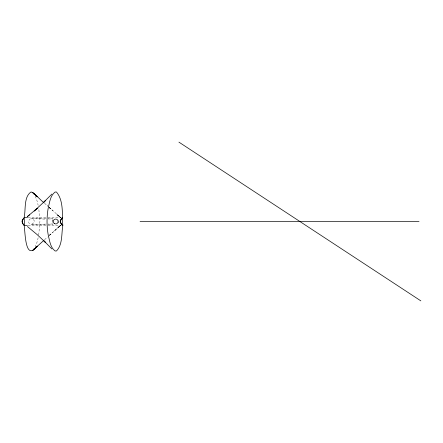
<?xml version="1.0" encoding="UTF-8"?>
<svg xmlns="http://www.w3.org/2000/svg" width="443" height="443" viewBox="0 0 443 443"><rect width="100%" height="100%" fill="white"/><g stroke="black" fill="none" stroke-linecap="round" stroke-linejoin="round"><path stroke-width="0.33" stroke-dasharray="2.21 1.66" d="M38.724 235.056L39.914 221.5L38.724 207.944M38.164 237.747L36.874 242.714L35.235 246.806M59.24 226.528L60.769 225.337L54.317 230.964M55.536 229.867L59.296 226.473L57.357 228.079M54.478 230.836L55.674 229.74L48.232 236.412M44.549 239.729L47.517 237.06M49.489 235.294L50.48 234.408L48.154 236.473M49.334 235.438L53.127 232.054M57.452 228.067L59.296 226.473M59.135 226.572L60.719 225.493M52.955 218.277L48.243 218.366M52.955 223.975L48.243 224.064M46.022 218.405L32.804 218.626C28.28 217.258 26.707 224.723 31.846 224.357L46.022 224.595M46.022 224.103L32.273 224.335C28.158 225.559 37.301 222.602 33.28 219.484C25.041 217.17 46.521 219.789 46.022 218.897M28.13 217.43L46.67 217.43M48.01 217.43L61.455 217.43M28.13 225.57L46.67 225.57M48.01 225.57L61.455 225.57M48.243 218.936L52.955 219.025M48.243 224.634L52.955 224.723M59.135 216.428L60.719 217.507M59.24 216.472L60.769 217.663L49.239 207.479M57.357 214.921L59.296 216.527L55.536 213.133M57.452 214.933L59.296 216.527M48.736 207.036L47.229 205.696L48.619 206.936M49.084 207.352L53.127 210.946M49.334 207.562L50.242 208.376M49.489 207.706L50.48 208.592M44.549 203.271L47.517 205.94M35.235 196.194L36.874 200.286L38.164 205.253M52.662 220.304L52.662 222.696A3.256 3.256 0 0 1 52.662 220.304M58.941 221.5L58.714 222.696A3.256 3.256 0 0 0 58.714 220.304L58.941 221.5"/><path stroke-width="0.66" d="M22.167 220.919A6.772 4.795 3.3 0 0 22.15 221.245L22.167 221.793A6.889 4.862 1.9 0 0 22.233 222.076L22.216 222.153A5.859 4.142 0.1 0 0 22.283 222.358C25.838 230.36 23.905 219.34 24.227 217.651M22.15 221.417L22.161 221.245A6.889 4.862 -1.9 0 1 22.233 220.924L22.216 220.847A5.859 4.164 3.6 0 1 22.244 220.636M24.143 217.43C25.927 209.744 23.59 196.642 31.148 191.897C36.116 194.377 39.626 199.45 44.073 202.839M62.557 225.343L62.219 225.011L62.812 225.57C61.361 233.871 62.762 244.508 56.477 250.976L55.126 250.982C50.236 247.404 49.633 240.527 48.232 235.056A78.644 78.644 0 0 1 47.041 221.5A78.644 78.644 0 0 1 48.232 207.944C49.633 202.473 50.236 195.596 55.126 192.018L56.477 192.024C63.864 200.773 62.009 214.811 62.812 225.57L62.718 225.57M60.541 220.919L60.558 220.808A6.584 4.69 4.3 0 1 60.608 220.625L60.863 219.9M24.11 217.762L22.261 220.642A5.87 4.137 -1.7 0 0 22.25 220.852M22.576 219.8L22.792 219.401M60.973 219.678L62.718 217.43M61.123 219.423L61.422 218.958A7.11 7.088 -53.5 0 1 61.605 218.731L62.142 218.078M22.798 219.385L22.997 219.069M34.161 248.733L33.175 250.051L44.073 240.161M43.281 202.695L51.931 194.017M45.031 201.011L45.479 200.568L34.172 211.034L37.345 208.221L27.305 216.627L29.615 214.91M32.583 250.555L37.472 246.131L35.119 248.29L35.7 247.759C24.808 260.102 25.229 230.255 24.143 225.57M34.969 248.429L33.718 249.553L34.344 248.994M24.21 217.43L27.571 217.43M140.06 221.5L419.039 221.5M24.21 225.57L27.3 225.57M178.922 142.131L420.85 300.869M27.416 226.517L37.09 234.557L45.479 242.432L43.281 240.305M32.583 192.445L37.472 196.869L33.175 192.949L34.161 194.267M24.155 225.277L23.839 224.966M51.931 248.983L45.031 241.989L45.479 242.432M61.948 224.712L61.915 224.679M61.638 224.335L61.815 224.557L61.594 224.28A7.11 7.088 53.5 0 1 61.433 224.036L61.123 223.577L61.594 224.291M22.975 223.898L22.798 223.615M22.781 223.588L22.443 222.901M60.73 222.774L61.106 223.549L60.868 223.1A5.659 3.981 1.1 0 1 60.818 222.979L60.807 222.951A3.804 3.804 0 0 1 60.735 222.79M60.741 222.807L60.757 222.84A3.655 3.655 0 0 1 60.481 221.589L60.492 221.356A6.119 4.325 1 0 1 60.519 220.913M60.674 222.624L60.541 222.081A6.551 4.602 4.2 0 1 60.519 221.793L60.492 221.627M60.486 221.589L60.492 221.417A3.655 3.655 0 0 1 60.746 220.215M60.829 220.055A5.792 4.065 -2.2 0 1 60.896 219.905M22.311 222.353A5.87 4.137 1.7 0 1 22.25 222.148M23.634 224.623A11.435 7.996 1.6 0 1 23.241 224.152M23.246 218.848A11.435 7.996 -1.6 0 1 23.634 218.377M22.266 222.076A6.772 4.746 5.2 0 1 22.2 221.749M60.735 220.116A3.804 3.804 0 0 1 60.802 219.949M54.362 223.554A2.442 2.442 0 0 0 58.127 221.622A2.442 2.442 0 0 0 54.572 219.329A2.442 2.442 0 0 0 54.362 223.554"/></g></svg>
